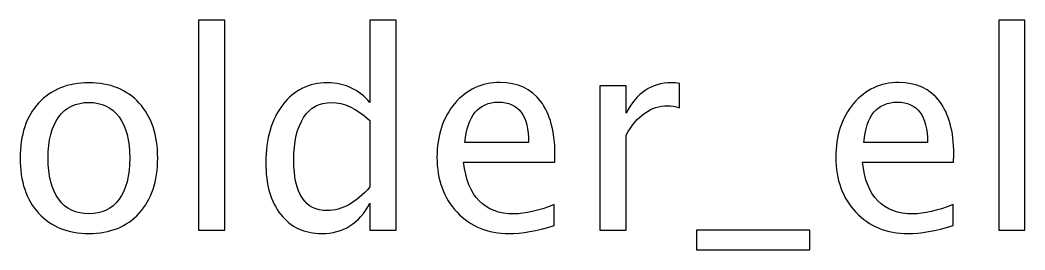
# Model space of a CAD drawing. Header units: centimetres. Extents: x -67 to 67, y -62 to 59.
# Drawn here: x -25.54 to -15.76, y 56.48 to 58.71 of the extents above; entities that cross this region are included whole.
import ezdxf

# ---------------------------------------------------------------- set-up
doc = ezdxf.new("R2010")
doc.units = ezdxf.units.CM
doc.header["$MEASUREMENT"] = 0
doc.layers.add('Layer 1', color=7, linetype='Continuous')

msp = doc.modelspace()

# ---------------------------------------------------------------- linework, layer by layer
at = {"layer": 'Layer 1'}
for points, knots in [([(-23.8001, 56.67044), (-23.8001, 56.67044), (-23.8001, 58.71037), (-23.8001, 58.71037), (-23.8001, 58.71037), (-23.8001, 58.71037), (-23.5461, 58.71037), (-23.5461, 58.71037), (-23.5461, 58.71037), (-23.5461, 58.71037), (-23.5461, 56.67044), (-23.5461, 56.67044), (-23.5461, 56.67044), (-23.5461, 56.67044), (-23.8001, 56.67044), (-23.8001, 56.67044)], [0, 0, 0, 0, 0.2, 0.2, 0.2, 0.2, 0.4, 0.4, 0.4, 0.4, 0.6, 0.6, 0.6, 0.6, 1, 1, 1, 1]), ([(-22.13323, 56.67044), (-22.13323, 56.67044), (-22.13323, 56.9337), (-22.13323, 56.9337), (-22.13323, 56.9337), (-22.23686, 56.73703), (-22.39296, 56.63869), (-22.60154, 56.63869), (-22.60154, 56.63869), (-22.77088, 56.63869), (-22.90405, 56.69999), (-23.00106, 56.82302), (-23.00106, 56.82302), (-23.09808, 56.94605), (-23.14659, 57.11406), (-23.14659, 57.32705), (-23.14659, 57.32705), (-23.14659, 57.55988), (-23.09146, 57.74729), (-22.98166, 57.88929), (-22.98166, 57.88929), (-22.87142, 58.03084), (-22.72678, 58.10183), (-22.5473, 58.10183), (-22.5473, 58.10183), (-22.38106, 58.10183), (-22.24259, 58.03833), (-22.13323, 57.91089), (-22.13323, 57.91089), (-22.13323, 57.91089), (-22.13323, 58.71037), (-22.13323, 58.71037), (-22.13323, 58.71037), (-22.13323, 58.71037), (-21.87923, 58.71037), (-21.87923, 58.71037), (-21.87923, 58.71037), (-21.87923, 58.71037), (-21.87923, 56.67044), (-21.87923, 56.67044), (-21.87923, 56.67044), (-21.87923, 56.67044), (-22.13323, 56.67044), (-22.13323, 56.67044)], [0, 0, 0, 0, 0.0833333, 0.0833333, 0.0833333, 0.0833333, 0.1666667, 0.1666667, 0.1666667, 0.1666667, 0.25, 0.25, 0.25, 0.25, 0.3333333, 0.3333333, 0.3333333, 0.3333333, 0.4166667, 0.4166667, 0.4166667, 0.4166667, 0.5, 0.5, 0.5, 0.5, 0.5833333, 0.5833333, 0.5833333, 0.5833333, 0.6666667, 0.6666667, 0.6666667, 0.6666667, 0.75, 0.75, 0.75, 0.75, 0.8333333, 0.8333333, 0.8333333, 0.8333333, 1, 1, 1, 1]), ([(-16.01651, 56.67044), (-16.01651, 56.67044), (-16.01651, 58.71037), (-16.01651, 58.71037), (-16.01651, 58.71037), (-16.01651, 58.71037), (-15.76251, 58.71037), (-15.76251, 58.71037), (-15.76251, 58.71037), (-15.76251, 58.71037), (-15.76251, 56.67044), (-15.76251, 56.67044), (-15.76251, 56.67044), (-15.76251, 56.67044), (-16.01651, 56.67044), (-16.01651, 56.67044)], [0, 0, 0, 0, 0.2, 0.2, 0.2, 0.2, 0.4, 0.4, 0.4, 0.4, 0.6, 0.6, 0.6, 0.6, 1, 1, 1, 1]), ([(-24.86725, 56.63869), (-25.07318, 56.63869), (-25.23634, 56.70439), (-25.35629, 56.8358), (-25.35629, 56.8358), (-25.47667, 56.96721), (-25.53665, 57.14581), (-25.53665, 57.37114), (-25.53665, 57.37114), (-25.53665, 57.59604), (-25.47667, 57.77419), (-25.35629, 57.90516), (-25.35629, 57.90516), (-25.23634, 58.03613), (-25.07318, 58.10183), (-24.86725, 58.10183), (-24.86725, 58.10183), (-24.66132, 58.10183), (-24.49816, 58.03613), (-24.37821, 57.90516), (-24.37821, 57.90516), (-24.25783, 57.77419), (-24.19786, 57.59604), (-24.19786, 57.37114), (-24.19786, 57.37114), (-24.19786, 57.14581), (-24.25783, 56.96721), (-24.37821, 56.8358), (-24.37821, 56.8358), (-24.49816, 56.70439), (-24.66132, 56.63869), (-24.86725, 56.63869)], [0, 0, 0, 0, 0.1111111, 0.1111111, 0.1111111, 0.1111111, 0.2222222, 0.2222222, 0.2222222, 0.2222222, 0.3333333, 0.3333333, 0.3333333, 0.3333333, 0.4444444, 0.4444444, 0.4444444, 0.4444444, 0.5555556, 0.5555556, 0.5555556, 0.5555556, 0.6666667, 0.6666667, 0.6666667, 0.6666667, 0.7777778, 0.7777778, 0.7777778, 0.7777778, 1, 1, 1, 1]), ([(-20.34112, 56.71542), (-20.51178, 56.66427), (-20.65774, 56.63869), (-20.77945, 56.63869), (-20.77945, 56.63869), (-20.98715, 56.63869), (-21.15604, 56.70748), (-21.28612, 56.84462), (-21.28612, 56.84462), (-21.41621, 56.98177), (-21.48148, 57.15948), (-21.48148, 57.3782), (-21.48148, 57.3782), (-21.48148, 57.59031), (-21.42415, 57.76449), (-21.30906, 57.90075), (-21.30906, 57.90075), (-21.19396, 58.03657), (-21.04668, 58.10448), (-20.8672, 58.10448), (-20.8672, 58.10448), (-20.69743, 58.10448), (-20.56602, 58.04407), (-20.47341, 57.92324), (-20.47341, 57.92324), (-20.38081, 57.80241), (-20.33451, 57.63132), (-20.33451, 57.40951), (-20.33451, 57.40951), (-20.33451, 57.40951), (-20.33583, 57.3319), (-20.33583, 57.3319), (-20.33583, 57.3319), (-20.33583, 57.3319), (-21.22218, 57.3319), (-21.22218, 57.3319), (-21.22218, 57.3319), (-21.18514, 56.99676), (-21.02154, 56.82919), (-20.73182, 56.82919), (-20.73182, 56.82919), (-20.62555, 56.82919), (-20.49546, 56.85918), (-20.34112, 56.91915), (-20.34112, 56.91915), (-20.34112, 56.91915), (-20.34112, 56.71542), (-20.34112, 56.71542)], [0, 0, 0, 0, 0.0769231, 0.0769231, 0.0769231, 0.0769231, 0.1538462, 0.1538462, 0.1538462, 0.1538462, 0.2307692, 0.2307692, 0.2307692, 0.2307692, 0.3076923, 0.3076923, 0.3076923, 0.3076923, 0.3846154, 0.3846154, 0.3846154, 0.3846154, 0.4615385, 0.4615385, 0.4615385, 0.4615385, 0.5384615, 0.5384615, 0.5384615, 0.5384615, 0.6153846, 0.6153846, 0.6153846, 0.6153846, 0.6923077, 0.6923077, 0.6923077, 0.6923077, 0.7692308, 0.7692308, 0.7692308, 0.7692308, 0.8461538, 0.8461538, 0.8461538, 0.8461538, 1, 1, 1, 1]), ([(-19.89618, 56.67044), (-19.89618, 56.67044), (-19.89618, 58.07273), (-19.89618, 58.07273), (-19.89618, 58.07273), (-19.89618, 58.07273), (-19.64218, 58.07273), (-19.64218, 58.07273), (-19.64218, 58.07273), (-19.64218, 58.07273), (-19.64218, 57.80771), (-19.64218, 57.80771), (-19.64218, 57.80771), (-19.5412, 58.00394), (-19.3948, 58.10183), (-19.20253, 58.10183), (-19.20253, 58.10183), (-19.17651, 58.10183), (-19.14917, 58.09963), (-19.12095, 58.09522), (-19.12095, 58.09522), (-19.12095, 58.09522), (-19.12095, 57.85754), (-19.12095, 57.85754), (-19.12095, 57.85754), (-19.16505, 57.87209), (-19.20385, 57.87958), (-19.23737, 57.87958), (-19.23737, 57.87958), (-19.39876, 57.87958), (-19.5337, 57.78433), (-19.64218, 57.59339), (-19.64218, 57.59339), (-19.64218, 57.59339), (-19.64218, 56.67044), (-19.64218, 56.67044), (-19.64218, 56.67044), (-19.64218, 56.67044), (-19.89618, 56.67044), (-19.89618, 56.67044)], [0, 0, 0, 0, 0.0909091, 0.0909091, 0.0909091, 0.0909091, 0.1818182, 0.1818182, 0.1818182, 0.1818182, 0.2727273, 0.2727273, 0.2727273, 0.2727273, 0.3636364, 0.3636364, 0.3636364, 0.3636364, 0.4545455, 0.4545455, 0.4545455, 0.4545455, 0.5454545, 0.5454545, 0.5454545, 0.5454545, 0.6363636, 0.6363636, 0.6363636, 0.6363636, 0.7272727, 0.7272727, 0.7272727, 0.7272727, 0.8181818, 0.8181818, 0.8181818, 0.8181818, 1, 1, 1, 1]), ([(-16.46145, 56.71542), (-16.63211, 56.66427), (-16.77807, 56.63869), (-16.89978, 56.63869), (-16.89978, 56.63869), (-17.10748, 56.63869), (-17.27637, 56.70748), (-17.40645, 56.84462), (-17.40645, 56.84462), (-17.53654, 56.98177), (-17.60181, 57.15948), (-17.60181, 57.3782), (-17.60181, 57.3782), (-17.60181, 57.59031), (-17.54448, 57.76449), (-17.42939, 57.90075), (-17.42939, 57.90075), (-17.31429, 58.03657), (-17.16701, 58.10448), (-16.98753, 58.10448), (-16.98753, 58.10448), (-16.81776, 58.10448), (-16.68635, 58.04407), (-16.59374, 57.92324), (-16.59374, 57.92324), (-16.50114, 57.80241), (-16.45484, 57.63132), (-16.45484, 57.40951), (-16.45484, 57.40951), (-16.45484, 57.40951), (-16.45616, 57.3319), (-16.45616, 57.3319), (-16.45616, 57.3319), (-16.45616, 57.3319), (-17.34251, 57.3319), (-17.34251, 57.3319), (-17.34251, 57.3319), (-17.30547, 56.99676), (-17.14187, 56.82919), (-16.85215, 56.82919), (-16.85215, 56.82919), (-16.74588, 56.82919), (-16.61579, 56.85918), (-16.46145, 56.91915), (-16.46145, 56.91915), (-16.46145, 56.91915), (-16.46145, 56.71542), (-16.46145, 56.71542)], [0, 0, 0, 0, 0.0769231, 0.0769231, 0.0769231, 0.0769231, 0.1538462, 0.1538462, 0.1538462, 0.1538462, 0.2307692, 0.2307692, 0.2307692, 0.2307692, 0.3076923, 0.3076923, 0.3076923, 0.3076923, 0.3846154, 0.3846154, 0.3846154, 0.3846154, 0.4615385, 0.4615385, 0.4615385, 0.4615385, 0.5384615, 0.5384615, 0.5384615, 0.5384615, 0.6153846, 0.6153846, 0.6153846, 0.6153846, 0.6923077, 0.6923077, 0.6923077, 0.6923077, 0.7692308, 0.7692308, 0.7692308, 0.7692308, 0.8461538, 0.8461538, 0.8461538, 0.8461538, 1, 1, 1, 1]), ([(-24.86769, 56.82919), (-24.74201, 56.82919), (-24.64412, 56.87637), (-24.57445, 56.97118), (-24.57445, 56.97118), (-24.50521, 57.06555), (-24.47038, 57.19917), (-24.47038, 57.37114), (-24.47038, 57.37114), (-24.47038, 57.54268), (-24.50521, 57.67586), (-24.57445, 57.77022), (-24.57445, 57.77022), (-24.64412, 57.86415), (-24.74201, 57.91133), (-24.86769, 57.91133), (-24.86769, 57.91133), (-24.99381, 57.91133), (-25.0917, 57.86415), (-25.1605, 57.77022), (-25.1605, 57.77022), (-25.22973, 57.67586), (-25.26412, 57.54268), (-25.26412, 57.37114), (-25.26412, 57.37114), (-25.26412, 57.19917), (-25.22973, 57.06555), (-25.1605, 56.97118), (-25.1605, 56.97118), (-25.0917, 56.87637), (-24.99381, 56.82919), (-24.86769, 56.82919)], [0, 0, 0, 0, 0.1111111, 0.1111111, 0.1111111, 0.1111111, 0.2222222, 0.2222222, 0.2222222, 0.2222222, 0.3333333, 0.3333333, 0.3333333, 0.3333333, 0.4444444, 0.4444444, 0.4444444, 0.4444444, 0.5555556, 0.5555556, 0.5555556, 0.5555556, 0.6666667, 0.6666667, 0.6666667, 0.6666667, 0.7777778, 0.7777778, 0.7777778, 0.7777778, 1, 1, 1, 1]), ([(-22.13323, 57.73715), (-22.26508, 57.85313), (-22.38988, 57.91133), (-22.50806, 57.91133), (-22.50806, 57.91133), (-22.62447, 57.91133), (-22.71443, 57.86283), (-22.77837, 57.76537), (-22.77837, 57.76537), (-22.84231, 57.66836), (-22.87406, 57.53078), (-22.87406, 57.35262), (-22.87406, 57.35262), (-22.87406, 57.02498), (-22.76559, 56.86094), (-22.54819, 56.86094), (-22.54819, 56.86094), (-22.40708, 56.86094), (-22.26861, 56.93811), (-22.13323, 57.09201), (-22.13323, 57.09201), (-22.13323, 57.09201), (-22.13323, 57.73715), (-22.13323, 57.73715)], [0, 0, 0, 0, 0.1428571, 0.1428571, 0.1428571, 0.1428571, 0.2857143, 0.2857143, 0.2857143, 0.2857143, 0.4285714, 0.4285714, 0.4285714, 0.4285714, 0.5714286, 0.5714286, 0.5714286, 0.5714286, 0.7142857, 0.7142857, 0.7142857, 0.7142857, 1, 1, 1, 1]), ([(-21.20895, 57.5224), (-21.20895, 57.5224), (-20.58983, 57.5224), (-20.58983, 57.5224), (-20.58983, 57.5224), (-20.58983, 57.78345), (-20.68729, 57.91398), (-20.88175, 57.91398), (-20.88175, 57.91398), (-21.07755, 57.91398), (-21.18647, 57.78345), (-21.20895, 57.5224)], [0, 0, 0, 0, 0.25, 0.25, 0.25, 0.25, 0.5, 0.5, 0.5, 0.5, 1, 1, 1, 1]), ([(-17.32928, 57.5224), (-17.32928, 57.5224), (-16.71016, 57.5224), (-16.71016, 57.5224), (-16.71016, 57.5224), (-16.71016, 57.78345), (-16.80762, 57.91398), (-17.00208, 57.91398), (-17.00208, 57.91398), (-17.19788, 57.91398), (-17.3068, 57.78345), (-17.32928, 57.5224)], [0, 0, 0, 0, 0.25, 0.25, 0.25, 0.25, 0.5, 0.5, 0.5, 0.5, 1, 1, 1, 1]), ([(-18.95647, 56.47994), (-18.95647, 56.47994), (-18.95647, 56.67044), (-18.95647, 56.67044), (-18.95647, 56.67044), (-18.95647, 56.67044), (-17.8558, 56.67044), (-17.8558, 56.67044), (-17.8558, 56.67044), (-17.8558, 56.67044), (-17.8558, 56.47994), (-17.8558, 56.47994), (-17.8558, 56.47994), (-17.8558, 56.47994), (-18.95647, 56.47994), (-18.95647, 56.47994)], [0, 0, 0, 0, 0.2, 0.2, 0.2, 0.2, 0.4, 0.4, 0.4, 0.4, 0.6, 0.6, 0.6, 0.6, 1, 1, 1, 1])]:
    msp.add_open_spline(points, degree=3, knots=knots, dxfattribs=at)

doc.saveas('drawing.dxf')
